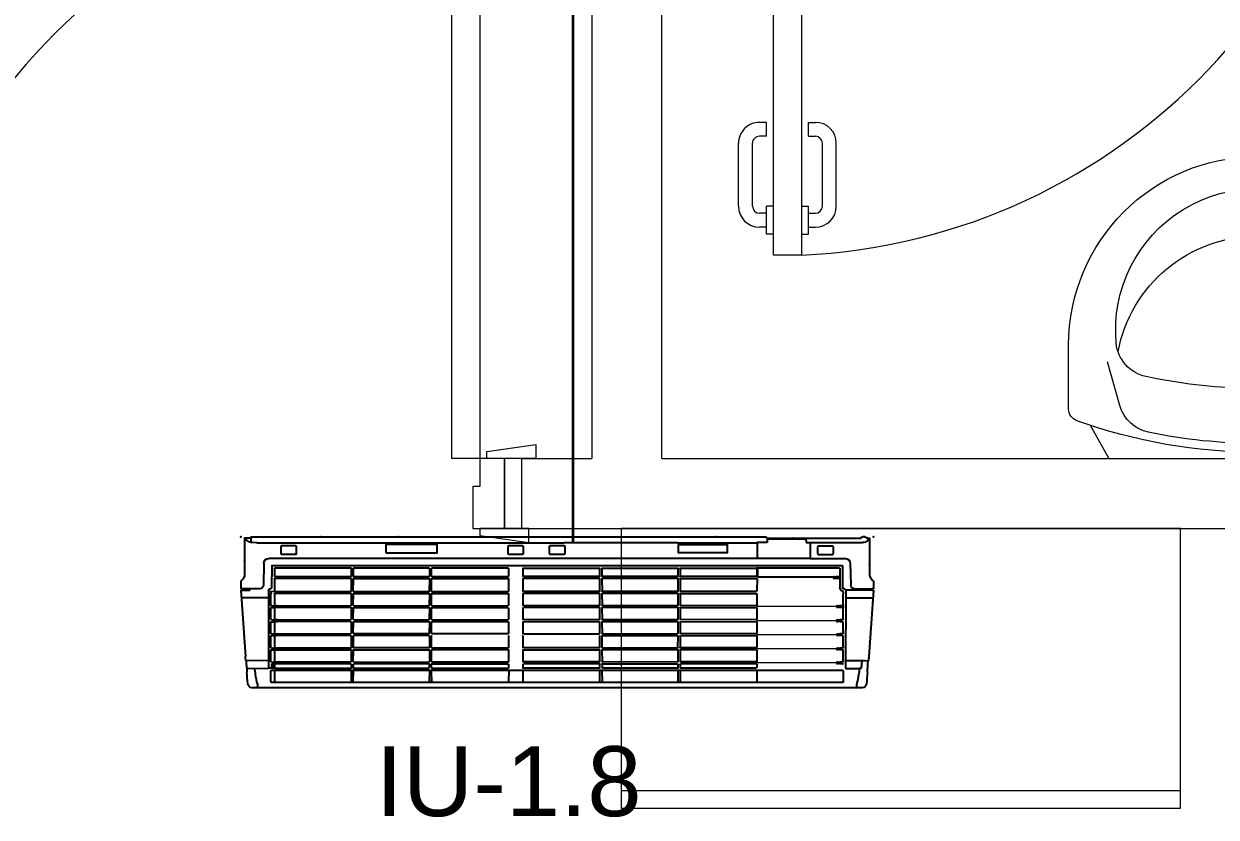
# Model space of a CAD drawing. Header units: millimetres. Extents: x -160614 to 59925, y -157025 to 0.
# Drawn here: x -55630 to -53924, y -100256 to -99121 of the extents above; entities that cross this region are included whole.
import ezdxf

# ---------------------------------------------------------------- set-up
doc = ezdxf.new("R2010")
doc.units = ezdxf.units.MM
doc.header["$LTSCALE"] = 8
for name, color, linetype, lineweight in [('72_EGR_EQP_TAG', 9, 'Continuous', 5), ('LOADING', 9, 'Continuous', 5), ('SANIT', 9, 'Continuous', 5), ('Walls', 9, 'Continuous', 5), ('Wooden Joinery', 9, 'Continuous', 5)]:
    doc.layers.add(name, color=color, linetype=linetype, lineweight=lineweight)
for name, color, linetype in [('A-EXH', 1, 'Continuous'), ('A-Wall-cmu-patt', 9, 'Continuous'), ('DVM_INDOOR', 9, 'Continuous'), ('DVM_UNIT_BP', 9, 'Continuous'), ('DVM_UNIT_DP', 9, 'Continuous'), ('DVM_UNIT_LP', 9, 'Continuous'), ('REF', 42, 'Continuous')]:
    doc.layers.add(name, color=color, linetype=linetype)
doc.styles.add('ARIAL', font='arial.ttf')

# ---------------------------------------------------------------- blocks, each defined once
blk = doc.blocks.new('mmmm')
at = {"layer": 'DVM_INDOOR', "color": 0}
for p, q in [((118.9199, -9.2661), (118.9184, -9.2661)), ((118.9184, -9.2661), (118.9184, -9.938)), ((118.9199, -9.2661), (118.9254, -9.266)), ((118.976, -9.253), (118.9859, -9.2529)), ((118.9859, -9.2529), (118.9859, -9.2549)), ((118.9859, -9.2549), (118.9879, -9.2548)), ((118.9859, -9.2775), (118.9859, -9.2549)), ((118.9859, -9.2648), (118.9879, -9.2648)), ((118.9879, -9.2529), (119.0741, -9.259)), ((118.9879, -9.2548), (118.9879, -9.2529)), ((118.9879, -9.2548), (118.9879, -9.2648)), ((118.9979, -9.2891), (118.9979, -9.2551)), ((119.0795, -9.289), (119.0797, -9.2602)), ((119.09, -9.2892), (119.0901, -9.2615)), ((118.9258, -9.2739), (118.9256, -9.2679)), ((118.9258, -9.2739), (118.9258, -9.6742)), ((119.1145, -9.2751), (119.1107, -9.2751)), ((119.115, -10.0634), (119.1149, -9.2675)), ((118.9464, -9.9264), (118.9464, -9.2895)), ((118.9527, -9.283), (118.9809, -9.2825)), ((118.9554, -9.2944), (118.9554, -10.0365)), ((118.9564, -9.2934), (118.9844, -9.2931)), ((118.9596, -9.2968), (118.9695, -9.2969)), ((118.9731, -9.2968), (118.9889, -9.2969)), ((118.9879, -9.2891), (119.09, -9.2892)), ((118.9892, -9.2891), (118.9895, -9.3961)), ((118.9893, -9.2923), (118.9925, -9.2923)), ((119.0073, -9.2923), (118.9924, -9.2923)), ((118.9926, -9.2968), (119.0073, -9.2969)), ((119.008, -9.293), (119.0079, -9.2969)), ((119.0102, -9.293), (119.0102, -9.2961)), ((119.0255, -9.2923), (119.0107, -9.2923)), ((119.0109, -9.2968), (119.0256, -9.2969)), ((119.0262, -9.293), (119.0262, -9.2969)), ((119.0288, -9.293), (119.0288, -9.2961)), ((119.0293, -9.2969), (119.0439, -9.2969)), ((119.044, -9.2923), (119.0294, -9.2923)), ((119.0446, -9.293), (119.0446, -9.2969)), ((119.0469, -9.293), (119.0469, -9.2961)), ((119.047, -9.3963), (119.0471, -9.2971)), ((119.0624, -9.2923), (119.0474, -9.2923)), ((119.0476, -9.2968), (119.0621, -9.2968)), ((119.0631, -9.293), (119.0631, -9.2969)), ((119.0653, -9.293), (119.0653, -9.2961)), ((119.066, -9.2968), (119.0808, -9.2969)), ((119.0807, -9.2923), (119.0661, -9.2923)), ((119.0813, -9.3962), (119.0814, -9.2973)), ((119.0814, -9.293), (119.0814, -9.2969)), ((119.0838, -9.293), (119.0895, -9.293)), ((119.0838, -9.2961), (119.0838, -9.293)), ((119.0838, -9.2971), (119.0838, -9.2961)), ((119.0895, -9.2961), (119.0838, -9.2961)), ((119.0838, -9.3963), (119.0839, -9.297)), ((119.0843, -9.2968), (119.0886, -9.2968)), ((119.0894, -9.2975), (119.0894, -9.2892)), ((119.0925, -9.2969), (119.1069, -9.2969)), ((118.9589, -9.3963), (118.9589, -9.2975)), ((118.9698, -9.2975), (118.9701, -9.3962)), ((118.9724, -9.3963), (118.9724, -9.2975)), ((118.9919, -9.3963), (118.9919, -9.2975)), ((119.0077, -9.2975), (119.008, -9.3961)), ((119.0083, -9.301), (119.0098, -9.301)), ((119.0102, -9.3963), (119.0102, -9.2975)), ((119.026, -9.2975), (119.0263, -9.3962)), ((119.0265, -9.301), (119.0284, -9.301)), ((119.0287, -9.3963), (119.0287, -9.2975)), ((119.0445, -9.2975), (119.0446, -9.3962)), ((119.045, -9.301), (119.0465, -9.301)), ((119.0628, -9.2975), (119.063, -9.3963)), ((119.0634, -9.301), (119.065, -9.301)), ((119.0657, -9.2975), (119.0654, -9.3962)), ((119.0817, -9.301), (119.0833, -9.301)), ((119.0836, -9.2975), (119.0834, -9.2993)), ((119.0894, -9.2975), (119.0895, -9.3962)), ((118.9589, -9.4983), (118.9589, -9.4003)), ((118.9596, -9.3969), (118.9694, -9.3969)), ((118.9694, -9.3998), (118.9596, -9.3998)), ((118.9701, -9.4005), (118.9701, -9.4982)), ((118.9724, -9.4005), (118.9724, -9.4982)), ((118.9731, -9.3969), (118.9888, -9.3968)), ((118.9888, -9.3997), (118.9731, -9.3998)), ((118.9895, -9.4003), (118.9895, -9.4982)), ((118.9919, -9.4005), (118.9919, -9.4982)), ((118.9926, -9.3969), (119.0073, -9.3968)), ((119.0073, -9.3997), (118.9926, -9.3998)), ((119.008, -9.4003), (119.008, -9.4982)), ((119.0102, -9.4005), (119.0103, -9.4982)), ((119.0109, -9.3969), (119.0256, -9.3968)), ((119.0256, -9.3997), (119.0109, -9.3998)), ((119.0263, -9.4003), (119.0263, -9.4982)), ((119.0287, -9.4005), (119.0287, -9.4982)), ((119.0294, -9.3969), (119.0439, -9.3968)), ((119.0439, -9.3997), (119.0294, -9.3998)), ((119.0446, -9.4983), (119.0446, -9.4003)), ((119.047, -9.4982), (119.047, -9.4005)), ((119.0477, -9.3969), (119.0623, -9.3969)), ((119.0623, -9.3998), (119.0477, -9.3998)), ((119.063, -9.4984), (119.063, -9.4004)), ((119.0654, -9.4005), (119.0654, -9.4982)), ((119.0661, -9.3969), (119.0807, -9.3968)), ((119.0807, -9.3997), (119.0661, -9.3998)), ((119.0814, -9.4003), (119.0813, -9.4983)), ((119.0837, -9.4982), (119.0838, -9.4005)), ((119.0845, -9.3969), (119.0888, -9.3969)), ((119.0888, -9.3998), (119.0845, -9.3998)), ((119.0895, -9.4004), (119.0894, -9.4983)), ((119.093, -9.3969), (119.1074, -9.3968)), ((119.1074, -9.3997), (119.093, -9.3998)), ((118.9596, -9.4989), (118.9694, -9.4989)), ((118.9731, -9.4989), (118.9888, -9.4988)), ((118.9926, -9.4989), (119.0073, -9.4988)), ((119.0109, -9.4989), (119.0256, -9.4988)), ((119.0294, -9.4989), (119.0439, -9.4988)), ((119.0477, -9.4989), (119.0623, -9.4989)), ((119.0661, -9.4989), (119.0806, -9.4989)), ((119.0844, -9.4988), (119.0887, -9.4988)), ((119.093, -9.4989), (119.1074, -9.4988)), ((118.9589, -9.6014), (118.9589, -9.5025)), ((118.9694, -9.5018), (118.9596, -9.5018)), ((118.9701, -9.5025), (118.9701, -9.6015)), ((118.9724, -9.5025), (118.9724, -9.6014)), ((118.9888, -9.5017), (118.9731, -9.5018)), ((118.9895, -9.5023), (118.9896, -9.6014)), ((118.9919, -9.5025), (118.9919, -9.6014)), ((119.0073, -9.5017), (118.9926, -9.5018)), ((119.008, -9.5023), (119.008, -9.6014)), ((119.0102, -9.5025), (119.0103, -9.6014)), ((119.0256, -9.5017), (119.0109, -9.5018)), ((119.0263, -9.5023), (119.0262, -9.6014)), ((119.0287, -9.5025), (119.0288, -9.6014)), ((119.0439, -9.5017), (119.0294, -9.5018)), ((119.0447, -9.6014), (119.0446, -9.5023)), ((119.0622, -9.5017), (119.0478, -9.5018)), ((119.0629, -9.5023), (119.0629, -9.6013)), ((119.0654, -9.6014), (119.0654, -9.5025)), ((119.0806, -9.5017), (119.0661, -9.5018)), ((119.0813, -9.5023), (119.0813, -9.6015)), ((119.0837, -9.5024), (119.0838, -9.6015)), ((119.0887, -9.5017), (119.0844, -9.5017)), ((119.0894, -9.5023), (119.0894, -9.6013)), ((119.1077, -9.5019), (119.093, -9.5018)), ((118.9596, -9.602), (118.9694, -9.602)), ((118.9731, -9.6021), (118.9888, -9.602)), ((118.9926, -9.6021), (119.0073, -9.602)), ((119.011, -9.602), (119.0255, -9.602)), ((119.0295, -9.6021), (119.044, -9.602)), ((119.0478, -9.6021), (119.0623, -9.6021)), ((119.0661, -9.6021), (119.0807, -9.602)), ((119.0845, -9.6021), (119.0887, -9.6021)), ((119.0929, -9.6023), (119.1074, -9.6022)), ((118.9589, -9.6214), (118.9589, -9.7204)), ((118.9596, -9.6208), (118.9694, -9.6208)), ((118.9701, -9.7204), (118.9701, -9.6214)), ((118.9701, -9.7204), (118.9701, -9.6214)), ((118.9724, -9.7204), (118.9724, -9.6215)), ((118.9731, -9.6208), (118.9888, -9.6208)), ((118.9895, -9.7206), (118.9896, -9.6215)), ((118.9919, -9.7204), (118.9919, -9.6215)), ((118.9926, -9.6208), (119.0073, -9.6209)), ((119.008, -9.7205), (119.008, -9.6214)), ((119.0102, -9.7204), (119.0103, -9.6215)), ((119.011, -9.6208), (119.0255, -9.6209)), ((119.0263, -9.7205), (119.0262, -9.6215)), ((119.0288, -9.6214), (119.0287, -9.7204)), ((119.0295, -9.6208), (119.044, -9.6208)), ((119.0447, -9.6214), (119.0446, -9.7205)), ((119.0478, -9.6207), (119.0623, -9.6208)), ((119.0629, -9.7205), (119.0629, -9.6215)), ((119.0654, -9.6214), (119.0654, -9.7203)), ((119.0661, -9.6208), (119.0807, -9.6208)), ((119.0813, -9.7205), (119.0813, -9.6214)), ((119.0837, -9.7204), (119.0838, -9.6214)), ((119.0845, -9.6208), (119.0887, -9.6208)), ((119.0894, -9.7205), (119.0894, -9.6215)), ((119.0929, -9.6206), (119.1074, -9.6206)), ((118.9258, -9.8224), (118.9258, -9.6742)), ((118.9589, -9.7246), (118.9589, -9.8225)), ((118.9694, -9.7211), (118.9596, -9.7211)), ((118.9596, -9.7239), (118.9694, -9.7239)), ((118.9701, -9.8224), (118.9701, -9.7246)), ((118.9701, -9.8224), (118.9701, -9.7246)), ((118.9724, -9.8224), (118.9724, -9.7246)), ((118.9888, -9.7211), (118.9731, -9.7211)), ((118.9731, -9.7239), (118.9888, -9.724)), ((118.9895, -9.8226), (118.9895, -9.7247)), ((118.9919, -9.8224), (118.9919, -9.7246)), ((119.0073, -9.7211), (118.9926, -9.7211)), ((118.9926, -9.7239), (119.0073, -9.724)), ((119.008, -9.8225), (119.008, -9.7246)), ((119.0102, -9.8224), (119.0103, -9.7246)), ((119.0256, -9.7211), (119.0109, -9.7211)), ((119.0109, -9.7239), (119.0256, -9.724)), ((119.0263, -9.8225), (119.0263, -9.7246)), ((119.0287, -9.7246), (119.0287, -9.8224)), ((119.0439, -9.7211), (119.0294, -9.7211)), ((119.0294, -9.7239), (119.0439, -9.724)), ((119.0446, -9.7245), (119.0446, -9.8225)), ((119.047, -9.7246), (119.047, -9.8224)), ((119.0477, -9.7239), (119.0623, -9.7239)), ((119.0622, -9.7211), (119.0478, -9.7211)), ((119.063, -9.7245), (119.063, -9.8224)), ((119.0654, -9.8224), (119.0654, -9.7246)), ((119.0806, -9.7211), (119.0661, -9.721)), ((119.0661, -9.7239), (119.0806, -9.724)), ((119.0814, -9.8225), (119.0813, -9.7245)), ((119.0837, -9.7246), (119.0838, -9.8224)), ((119.0887, -9.7211), (119.0844, -9.7211)), ((119.0844, -9.724), (119.0887, -9.724)), ((119.0895, -9.8224), (119.0894, -9.7246)), ((119.1077, -9.721), (119.093, -9.7211)), ((119.093, -9.7239), (119.1074, -9.724)), ((118.9184, -9.7858), (118.9184, -9.9307)), ((118.9258, -9.8224), (118.9258, -9.9264)), ((118.9694, -9.8231), (118.9596, -9.8231)), ((118.9596, -9.8259), (118.9694, -9.8259)), ((118.9888, -9.8231), (118.9731, -9.8231)), ((118.9731, -9.8259), (118.9888, -9.826)), ((119.0073, -9.8231), (118.9926, -9.8231)), ((118.9926, -9.8259), (119.0073, -9.826)), ((119.0256, -9.8231), (119.0109, -9.8231)), ((119.0109, -9.8259), (119.0256, -9.826)), ((119.0439, -9.8232), (119.0294, -9.8231)), ((119.0294, -9.8259), (119.0439, -9.826)), ((119.0623, -9.823), (119.0477, -9.8231)), ((119.0477, -9.8259), (119.0623, -9.8259)), ((119.0807, -9.8232), (119.0661, -9.8231)), ((119.0661, -9.8259), (119.0807, -9.8261)), ((119.0888, -9.8231), (119.0845, -9.8231)), ((119.0845, -9.8259), (119.0888, -9.826)), ((119.1074, -9.8232), (119.093, -9.8231)), ((119.093, -9.8259), (119.1074, -9.826)), ((118.9589, -9.8266), (118.9589, -9.9253)), ((118.9698, -9.9253), (118.9701, -9.8266)), ((118.9698, -9.9253), (118.9701, -9.8266)), ((118.9724, -9.8266), (118.9724, -9.9253)), ((118.9893, -9.9251), (118.9895, -9.8267)), ((118.9919, -9.8266), (118.992, -9.9251)), ((119.0078, -9.9252), (119.008, -9.8267)), ((119.0102, -9.8266), (119.0104, -9.9251)), ((119.026, -9.9251), (119.0263, -9.8266)), ((119.0287, -9.8266), (119.0288, -9.9251)), ((119.0445, -9.9251), (119.0446, -9.8266)), ((119.047, -9.8266), (119.0472, -9.9251)), ((119.0628, -9.9252), (119.063, -9.8266)), ((119.0657, -9.9253), (119.0654, -9.8266)), ((119.0812, -9.9251), (119.0813, -9.8266)), ((119.0839, -9.9251), (119.0838, -9.8265)), ((119.0894, -9.9252), (119.0895, -9.8266)), ((118.9256, -9.9393), (118.9256, -9.9264)), ((118.9256, -9.9264), (118.9464, -9.9264)), ((118.9464, -9.9955), (118.9464, -9.9264)), ((118.9589, -10.0333), (118.9589, -9.9253)), ((118.9589, -9.9267), (118.9702, -9.9267)), ((118.9596, -9.926), (118.9695, -9.9259)), ((118.9702, -9.9267), (118.9702, -10.0334)), ((118.9731, -9.9262), (118.9886, -9.9258)), ((118.9927, -9.9258), (119.0075, -9.9258)), ((119.0111, -9.9258), (119.0253, -9.9258)), ((119.0296, -9.9258), (119.0437, -9.9258)), ((119.0478, -9.9258), (119.0621, -9.9258)), ((119.0664, -9.9258), (119.0805, -9.926)), ((119.0846, -9.9258), (119.0887, -9.9258)), ((119.0925, -9.9259), (119.1069, -9.9259)), ((118.9184, -9.938), (118.9209, -9.9396)), ((118.9199, -9.9389), (118.9199, -10.0614)), ((118.9209, -9.9394), (118.9256, -9.9393)), ((118.9209, -9.9394), (118.9209, -9.9899)), ((118.9209, -9.9899), (118.9256, -9.99)), ((118.9256, -9.99), (118.9256, -9.9954)), ((118.9256, -9.9954), (118.9464, -9.9955)), ((118.9258, -10.0638), (118.9258, -9.9954)), ((118.9464, -9.9955), (118.9464, -10.0413)), ((118.9705, -10.0254), (118.9722, -10.0254)), ((118.9564, -10.0375), (118.9844, -10.0377)), ((118.9596, -10.034), (118.9695, -10.0341)), ((118.9695, -10.0341), (118.9731, -10.0341)), ((118.9702, -10.0341), (118.9701, -10.0295)), ((118.9724, -10.0341), (118.9724, -10.0303)), ((118.9731, -10.0341), (118.9844, -10.0342)), ((118.9879, -10.0418), (119.09, -10.0416)), ((118.9879, -10.0533), (118.9879, -10.0418)), ((118.9893, -10.0384), (118.9925, -10.0384)), ((119.0073, -10.0384), (118.9924, -10.0384)), ((118.9979, -10.0418), (118.9979, -10.0758)), ((119.0073, -10.0385), (119.0109, -10.0385)), ((119.008, -10.0377), (119.0079, -10.0339)), ((119.0083, -10.0297), (119.0098, -10.0297)), ((119.0102, -10.0377), (119.0102, -10.0347)), ((119.0255, -10.0384), (119.0107, -10.0384)), ((119.0262, -10.0377), (119.0262, -10.0339)), ((119.0265, -10.0297), (119.0284, -10.0297)), ((119.0288, -10.0377), (119.0288, -10.0347)), ((119.044, -10.0384), (119.0294, -10.0384)), ((119.0446, -10.0377), (119.0446, -10.0339)), ((119.045, -10.0297), (119.0465, -10.0297)), ((119.0469, -10.0377), (119.0469, -10.0347)), ((119.0624, -10.0384), (119.0474, -10.0384)), ((119.0631, -10.0377), (119.0631, -10.0339)), ((119.0634, -10.0297), (119.065, -10.0297)), ((119.0653, -10.0377), (119.0653, -10.0347)), ((119.0807, -10.0384), (119.0661, -10.0384)), ((119.0795, -10.0418), (119.0795, -10.0667)), ((119.0814, -10.0377), (119.0814, -10.0339)), ((119.0817, -10.0297), (119.0833, -10.0297)), ((119.0836, -10.0377), (119.0836, -10.0347)), ((119.09, -10.0416), (119.09, -10.0596)), ((118.9527, -10.0478), (118.9809, -10.0483)), ((118.9859, -10.0533), (118.9859, -10.0765)), ((118.9879, -10.076), (118.9879, -10.0533)), ((119.09, -10.0596), (119.0972, -10.0587)), ((119.1107, -10.0558), (119.1145, -10.0557)), ((118.9184, -10.0667), (118.9184, -10.0642)), ((118.9209, -10.0704), (118.9192, -10.0688)), ((118.9212, -10.0704), (118.9212, -10.0729)), ((118.9879, -10.0779), (119.0741, -10.0719)), ((119.0795, -10.0626), (119.0896, -10.062)), ((119.0795, -10.0667), (119.0797, -10.0707)), ((119.0896, -10.062), (119.09, -10.0596)), ((118.976, -10.0778), (118.9859, -10.0779)), ((118.9859, -10.076), (118.9879, -10.076)), ((118.9859, -10.0779), (118.9859, -10.076)), ((118.9879, -10.076), (118.9879, -10.0779))]:
    blk.add_line(p, q, dxfattribs=at)
at = {"layer": 'DVM_INDOOR', "color": 0, "lineweight": 0}
for p, q in [((119.0091, -10.0297), (119.0091, -9.9253)), ((119.0275, -10.0297), (119.0275, -9.9253)), ((119.0458, -10.0297), (119.0458, -9.9253)), ((119.0642, -10.0297), (119.0642, -9.9253)), ((119.0825, -10.0297), (119.0825, -9.9253))]:
    blk.add_line(p, q, dxfattribs=at)
at = {"layer": 'DVM_INDOOR', "color": 0}
for points in [[(118.9199, -9.2661), (118.9199, -9.2579), (118.9672, -9.2579, 0.126177), (118.972, -9.2567, 0.12288), (118.9756, -9.2534, -0.148162), (118.976, -9.253, 0.963175)], [(119.0922, -9.2933), (119.0922, -10.0375, 0.416565), (119.0933, -10.0386), (119.107, -10.0386, 0.414175), (119.1081, -10.0375), (119.1081, -9.2933, 0.414221), (119.107, -9.2923), (119.0933, -9.2923, 0.410074), (119.0922, -9.2933, 0.410074)], [(118.9301, -9.3246), (118.9301, -9.3064, -0.402614), (118.9312, -9.3052), (118.9397, -9.3052, -0.444927), (118.9409, -9.3064), (118.9409, -9.3246, -0.414234), (118.9397, -9.3257), (118.9312, -9.3257, -0.442551), (118.9301, -9.3246)], [(118.9301, -9.6205), (118.9301, -9.6023, -0.402614), (118.9312, -9.6012), (118.9397, -9.6012, -0.444927), (118.9409, -9.6023), (118.9409, -9.6205, -0.414234), (118.9397, -9.6217), (118.9312, -9.6217, -0.442551), (118.9301, -9.6205)], [(118.9299, -9.6744), (118.9299, -9.6565, -0.414214), (118.9314, -9.6549), (118.9393, -9.6549, -0.414209), (118.9409, -9.6565), (118.9409, -9.6744, -0.414214), (118.9393, -9.6759), (118.9314, -9.6759, -0.414219), (118.9299, -9.6744, 0.000008)], [(118.9303, -10.0245), (118.9303, -10.0063, -0.402614), (118.9314, -10.0052), (118.9399, -10.0052, -0.444927), (118.9411, -10.0063), (118.9411, -10.0245, -0.414234), (118.9399, -10.0257), (118.9314, -10.0257, -0.442551), (118.9303, -10.0245)], [(118.9199, -10.0694), (118.9199, -10.0729), (118.9672, -10.0729, -0.126177), (118.972, -10.0741, -0.12288), (118.9756, -10.0775, 0.141469), (118.976, -10.0778)]]:
    blk.add_lwpolyline(points, format="xyb", dxfattribs=at)
for points in [[(118.9394, -9.4424), (118.9279, -9.4424), (118.9279, -9.5084), (118.9394, -9.5084), (118.9394, -9.4424)], [(118.9294, -9.8234), (118.9384, -9.8234), (118.9384, -9.8875), (118.9288, -9.8875), (118.9288, -9.8234), (118.9294, -9.8234)]]:
    blk.add_lwpolyline(points, dxfattribs=at)
for centre, radius, start, end in [((118.9205, -9.2649), 0.00455, 45.592, 97.4615), ((118.9171, -9.2669), 0.00836, 6.8563, 39.8032), ((118.9129, -9.2679), 0.0127, 359.9693, 8.9907), ((119.0737, -9.2806), 0.0216, 73.7089, 88.9315), ((119.168, -8.14), 1.1233, 265.4925, 266.2639), ((119.082, -9.5193), 0.2587, 83.9088, 87.1481), ((119.1094, -9.2677), 0.00561, 2.2363, 89.2683), ((118.9809, -9.2775), 0.005, 270.9997, 0.0003), ((119.0697, -9.4707), 0.2004, 82.0967, 84.2913), ((119.0894, -9.3405), 0.0688, 71.9785, 83.5049), ((118.9529, -9.2895), 0.0065, 91, 180), ((118.9564, -9.2944), 0.001, 90.4983, 180.0001), ((118.9596, -9.2975), 0.00069, 89.1505, 180.3497), ((118.9691, -9.2976), 0.00071, 0.7783, 60.0916), ((118.9731, -9.2975), 0.00069, 89.1505, 180.3497), ((118.9843, -9.2916), 0.00153, 270.9361, 8.4075), ((118.9879, -9.2911), 0.00202, 90.261, 186.5127), ((118.9885, -9.2975), 0.00071, 0.7783, 60.0916), ((118.9926, -9.2975), 0.00069, 89.1505, 180.3497), ((119.0073, -9.293), 0.00069, 359.1823, 89.6277), ((119.007, -9.2975), 0.00071, 0.7783, 60.0916), ((119.0427, -9.2948), 0.0348, 183.3813, 187.2101), ((118.9994, -9.2969), 0.0108, 347.004, 4.1898), ((119.0109, -9.293), 0.000701, 103.0528, 180.0438), ((119.0109, -9.2975), 0.00069, 89.1505, 180.3497), ((119.0255, -9.293), 0.00069, 359.1823, 89.6277), ((119.0253, -9.2975), 0.00071, 0.7783, 60.0916), ((119.0252, -9.2975), 0.00071, 0.7783, 60.0916), ((119.061, -9.2948), 0.0348, 183.3813, 187.2101), ((119.018, -9.2969), 0.0108, 347.004, 4.1898), ((119.0295, -9.293), 0.000701, 103.0528, 180.0438), ((119.0295, -9.2975), 0.00069, 89.1505, 180.3497), ((119.0439, -9.2975), 0.000596, 357.8507, 94.9045), ((119.0439, -9.293), 0.00069, 359.1823, 89.6277), ((119.0794, -9.2948), 0.0348, 183.3813, 187.2101), ((119.0361, -9.2969), 0.0108, 347.004, 4.1898), ((119.0476, -9.293), 0.000701, 103.0528, 180.0438), ((119.0476, -9.2975), 0.00069, 89.1505, 180.3497), ((119.0621, -9.2975), 0.000694, 359.4649, 88.8459), ((119.0624, -9.2975), 0.000596, 357.8507, 94.9045), ((119.0624, -9.293), 0.00069, 359.1823, 89.6277), ((119.0978, -9.2948), 0.0348, 183.3813, 187.2101), ((119.0546, -9.2969), 0.0108, 347.004, 4.1898), ((119.066, -9.293), 0.000701, 103.0528, 180.0438), ((119.066, -9.2975), 0.00069, 89.1505, 180.3497), ((119.0663, -9.2975), 0.000621, 79.5705, 188.1736), ((119.0807, -9.293), 0.00069, 359.1823, 89.6277), ((119.0808, -9.2975), 0.000596, 357.8507, 94.9045), ((119.1161, -9.2948), 0.0348, 183.3813, 187.2101), ((119.0843, -9.2975), 0.00069, 89.1505, 180.3497), ((119.0887, -9.2975), 0.000669, 356.355, 100.698), ((119.0926, -9.2973), 0.000346, 93.4268, 172.5174), ((119.107, -9.2978), 0.000875, 349.6348, 100.4326), ((119.005, -9.3001), 0.0033, 358.4879, 15.9436), ((119.0335, -9.3), 0.0253, 180.2932, 182.236), ((119.0203, -9.3008), 0.0105, 171.697, 181.0717), ((119.0232, -9.3001), 0.0033, 358.4879, 15.9436), ((119.0518, -9.3), 0.0253, 180.2932, 182.236), ((119.0389, -9.3008), 0.0105, 171.697, 181.0717), ((119.0417, -9.3001), 0.0033, 358.4879, 15.9436), ((119.0702, -9.3), 0.0253, 180.2932, 182.236), ((119.057, -9.3008), 0.0105, 171.697, 181.0717), ((119.0601, -9.3001), 0.0033, 358.4879, 15.9436), ((119.0887, -9.3), 0.0253, 180.2932, 182.236), ((119.0754, -9.3008), 0.0105, 171.697, 181.0717), ((119.0784, -9.3001), 0.0033, 358.4879, 15.9436), ((119.107, -9.3), 0.0253, 180.2932, 182.236), ((119.0937, -9.3008), 0.0105, 171.697, 181.0717), ((118.9596, -9.3962), 0.0007, 185.5752, 270.0175), ((118.9596, -9.4005), 0.0007, 89.9616, 179.9565), ((118.9694, -9.3962), 0.000701, 270.4471, 350.0993), ((118.9694, -9.4005), 0.0007, 5.6771, 86.5518), ((118.9731, -9.3962), 0.0007, 185.5752, 270.0175), ((118.9731, -9.4005), 0.0007, 89.9616, 179.9565), ((118.9888, -9.3961), 0.000701, 270.4471, 350.0993), ((118.9888, -9.4004), 0.0007, 5.6771, 86.5518), ((118.9926, -9.3962), 0.0007, 185.5752, 270.0175), ((118.9926, -9.4005), 0.0007, 89.9616, 179.9565), ((119.0073, -9.3961), 0.000701, 270.4471, 350.0993), ((119.0073, -9.4004), 0.0007, 5.6771, 86.5518), ((119.0109, -9.3962), 0.0007, 185.5752, 270.0175), ((119.0109, -9.4005), 0.0007, 89.9616, 179.9565), ((119.0256, -9.3961), 0.000701, 270.4471, 350.0993), ((119.0256, -9.4004), 0.0007, 5.6771, 86.5518), ((119.0294, -9.3962), 0.0007, 185.5752, 270.0175), ((119.0294, -9.4005), 0.0007, 89.9616, 179.9565), ((119.0439, -9.3961), 0.000701, 270.4471, 350.0993), ((119.0439, -9.4004), 0.0007, 5.6771, 86.5518), ((119.0477, -9.3962), 0.0007, 185.5752, 270.0175), ((119.0477, -9.4005), 0.0007, 89.9616, 179.9565), ((119.0623, -9.3962), 0.000702, 270.4596, 355.78), ((119.0623, -9.4005), 0.0007, 5.6771, 86.5518), ((119.0661, -9.3962), 0.0007, 185.5752, 270.0175), ((119.0661, -9.4005), 0.0007, 89.9616, 179.9565), ((119.0807, -9.3961), 0.000701, 270.4471, 350.0993), ((119.0807, -9.4004), 0.0007, 5.6771, 86.5518), ((119.0845, -9.3962), 0.0007, 185.5752, 270.0175), ((119.0845, -9.4005), 0.0007, 89.9616, 179.9565), ((119.0888, -9.3962), 0.000701, 270.4471, 350.0993), ((119.0888, -9.4005), 0.0007, 5.6771, 86.5518), ((119.093, -9.3961), 0.000782, 194.2991, 276.1126), ((119.0929, -9.4005), 0.0007, 78.96, 187.6274), ((119.1074, -9.3961), 0.000701, 270.4471, 350.0993), ((119.1074, -9.4004), 0.0007, 5.6771, 86.5518), ((118.9596, -9.4982), 0.0007, 185.5752, 270.0175), ((118.9694, -9.4982), 0.000701, 270.4471, 350.0993), ((118.9731, -9.4982), 0.0007, 185.5752, 270.0175), ((118.9888, -9.4981), 0.000701, 270.4471, 350.0993), ((118.9925, -9.4983), 0.000619, 174.0491, 272.9554), ((119.0073, -9.4981), 0.000701, 270.4471, 350.0993), ((119.0109, -9.4983), 0.000619, 174.0491, 272.9554), ((119.0256, -9.4981), 0.000701, 270.4471, 350.0993), ((119.0293, -9.4983), 0.000619, 174.0491, 272.9554), ((119.0439, -9.4981), 0.000701, 270.4471, 350.0993), ((119.0476, -9.4983), 0.000619, 174.0491, 272.9554), ((119.0623, -9.4982), 0.000701, 270.4471, 350.0993), ((119.0661, -9.4983), 0.000619, 174.0491, 272.9554), ((119.0806, -9.4982), 0.000701, 270.4471, 350.0993), ((119.0844, -9.4981), 0.0007, 185.5752, 270.0175), ((119.0887, -9.4981), 0.000701, 270.4471, 350.0993), ((119.093, -9.4981), 0.000782, 194.2991, 276.1126), ((118.9596, -9.5025), 0.0007, 89.9616, 179.9565), ((118.9694, -9.5025), 0.0007, 5.6771, 86.5518), ((118.9731, -9.5025), 0.0007, 89.9616, 179.9565), ((118.9888, -9.5024), 0.0007, 5.6771, 86.5518), ((118.9926, -9.5025), 0.0007, 89.9616, 179.9565), ((119.0073, -9.5024), 0.0007, 5.6771, 86.5518), ((119.0109, -9.5025), 0.0007, 89.9616, 179.9565), ((119.0256, -9.5024), 0.0007, 5.6771, 86.5518), ((119.0294, -9.5025), 0.0007, 89.9616, 179.9565), ((119.0439, -9.5024), 0.0007, 5.6771, 86.5518), ((119.0478, -9.5025), 0.0007, 89.9616, 179.9565), ((119.0622, -9.5024), 0.0007, 5.6771, 86.5518), ((119.0661, -9.5025), 0.0007, 89.9616, 179.9565), ((119.0806, -9.5024), 0.0007, 5.6771, 86.5518), ((119.0844, -9.5024), 0.0007, 89.9616, 179.9565), ((119.0887, -9.5024), 0.0007, 5.6771, 86.5518), ((119.0929, -9.5025), 0.0007, 78.96, 187.6274), ((118.9596, -9.6013), 0.0007, 185.5752, 270.0175), ((118.9694, -9.6013), 0.000701, 270.4471, 350.0993), ((118.9731, -9.6014), 0.0007, 185.5752, 270.0175), ((118.9888, -9.6013), 0.000701, 270.4471, 350.0993), ((118.9926, -9.6014), 0.0007, 185.5752, 270.0175), ((119.0073, -9.6013), 0.000701, 270.4471, 350.0993), ((119.011, -9.6013), 0.0007, 185.5752, 270.0175), ((119.0255, -9.6013), 0.000701, 270.4471, 350.0993), ((119.0295, -9.6014), 0.0007, 185.5752, 270.0175), ((119.044, -9.6013), 0.000701, 270.4471, 350.0993), ((119.0478, -9.6014), 0.0007, 185.5752, 270.0175), ((119.0623, -9.6014), 0.000701, 270.4471, 350.0993), ((119.0661, -9.6014), 0.0007, 185.5752, 270.0175), ((119.0807, -9.6014), 0.000657, 269.0568, 351.3167), ((119.0845, -9.6014), 0.0007, 185.5752, 270.0175), ((119.0885, -9.6012), 0.000912, 284.0068, 353.5205), ((119.0929, -9.6016), 0.0007, 185.5752, 270.0175), ((118.9596, -9.6215), 0.0007, 89.9825, 174.4248), ((118.9694, -9.6215), 0.000701, 9.9007, 89.5529), ((118.9694, -9.6215), 0.000701, 9.9007, 89.5529), ((118.9731, -9.6215), 0.0007, 89.9825, 174.4248), ((118.9888, -9.6215), 0.000701, 9.9007, 89.5529), ((118.9926, -9.6215), 0.0007, 89.9825, 174.4248), ((119.0073, -9.6216), 0.000701, 9.9007, 89.5529), ((119.011, -9.6215), 0.0007, 89.9825, 174.4248), ((119.0255, -9.6216), 0.000701, 9.9007, 89.5529), ((119.0295, -9.6215), 0.0007, 89.9825, 174.4248), ((119.044, -9.6215), 0.000701, 9.9007, 89.5529), ((119.0478, -9.6214), 0.0007, 89.9825, 174.4248), ((119.0623, -9.6215), 0.000701, 9.9007, 89.5529), ((119.0661, -9.6215), 0.0007, 89.9825, 174.4248), ((119.0807, -9.6215), 0.000657, 8.6833, 90.9432), ((119.0845, -9.6215), 0.0007, 89.9825, 174.4248), ((119.0885, -9.6216), 0.000912, 6.4795, 75.9932), ((119.0929, -9.6213), 0.0007, 89.9825, 174.4248), ((118.9596, -9.7204), 0.0007, 180.0435, 270.0384), ((118.9596, -9.7246), 0.0007, 89.9825, 174.4248), ((118.9694, -9.7246), 0.000701, 9.9007, 89.5529), ((118.9694, -9.7246), 0.000701, 9.9007, 89.5529), ((118.9694, -9.7204), 0.0007, 273.4482, 354.3229), ((118.9694, -9.7204), 0.0007, 273.4482, 354.3229), ((118.9731, -9.7204), 0.0007, 180.0435, 270.0384), ((118.9731, -9.7246), 0.0007, 89.9825, 174.4248), ((118.9888, -9.7247), 0.000701, 9.9007, 89.5529), ((118.9888, -9.7204), 0.0007, 273.4482, 354.3229), ((118.9926, -9.7204), 0.0007, 180.0435, 270.0384), ((118.9925, -9.7246), 0.000619, 87.0446, 185.9509), ((119.0073, -9.7204), 0.0007, 273.4482, 354.3229), ((119.0073, -9.7247), 0.000701, 9.9007, 89.5529), ((119.0109, -9.7204), 0.0007, 180.0435, 270.0384), ((119.0109, -9.7246), 0.000619, 87.0446, 185.9509), ((119.0256, -9.7247), 0.000701, 9.9007, 89.5529), ((119.0256, -9.7204), 0.0007, 273.4482, 354.3229), ((119.0294, -9.7204), 0.0007, 180.0435, 270.0384), ((119.0293, -9.7246), 0.000619, 87.0446, 185.9509), ((119.0439, -9.7204), 0.0007, 273.4482, 354.3229), ((119.0439, -9.7247), 0.000701, 9.9007, 89.5529), ((119.0476, -9.7246), 0.000619, 87.0446, 185.9509), ((119.0478, -9.7204), 0.0007, 180.0435, 270.0384), ((119.0622, -9.7204), 0.0007, 273.4482, 354.3229), ((119.0623, -9.7246), 0.000701, 9.9007, 89.5529), ((119.0661, -9.7203), 0.0007, 180.0435, 270.0384), ((119.0661, -9.7245), 0.000619, 87.0446, 185.9509), ((119.0806, -9.7247), 0.000701, 9.9007, 89.5529), ((119.0806, -9.7204), 0.0007, 273.4482, 354.3229), ((119.0844, -9.7204), 0.0007, 180.0435, 270.0384), ((119.0844, -9.7247), 0.0007, 89.9825, 174.4248), ((119.0887, -9.7204), 0.0007, 273.4482, 354.3229), ((119.0887, -9.7247), 0.000701, 9.9007, 89.5529), ((119.0929, -9.7204), 0.0007, 172.3726, 281.04), ((119.093, -9.7247), 0.000782, 83.8874, 165.7009), ((118.9596, -9.8224), 0.0007, 180.0435, 270.0384), ((118.9596, -9.8266), 0.0007, 89.9825, 174.4248), ((118.9694, -9.8266), 0.000701, 9.9007, 89.5529), ((118.9694, -9.8266), 0.000701, 9.9007, 89.5529), ((118.9694, -9.8224), 0.0007, 273.4482, 354.3229), ((118.9694, -9.8224), 0.0007, 273.4482, 354.3229), ((118.9731, -9.8224), 0.0007, 180.0435, 270.0384), ((118.9731, -9.8266), 0.0007, 89.9825, 174.4248), ((118.9888, -9.8267), 0.000701, 9.9007, 89.5529), ((118.9888, -9.8224), 0.0007, 273.4482, 354.3229), ((118.9926, -9.8224), 0.0007, 180.0435, 270.0384), ((118.9926, -9.8266), 0.0007, 89.9825, 174.4248), ((119.0073, -9.8224), 0.0007, 273.4482, 354.3229), ((119.0073, -9.8267), 0.000701, 9.9007, 89.5529), ((119.0109, -9.8224), 0.0007, 180.0435, 270.0384), ((119.0109, -9.8266), 0.0007, 89.9825, 174.4248), ((119.0256, -9.8267), 0.000701, 9.9007, 89.5529), ((119.0256, -9.8224), 0.0007, 273.4482, 354.3229), ((119.0294, -9.8224), 0.0007, 180.0435, 270.0384), ((119.0294, -9.8266), 0.0007, 89.9825, 174.4248), ((119.0439, -9.8224), 0.0007, 273.4482, 354.3229), ((119.0439, -9.8267), 0.000701, 9.9007, 89.5529), ((119.0477, -9.8224), 0.0007, 180.0435, 270.0384), ((119.0477, -9.8266), 0.0007, 89.9825, 174.4248), ((119.0623, -9.8223), 0.0007, 273.4482, 354.3229), ((119.0623, -9.8266), 0.000702, 4.22, 89.5404), ((119.0661, -9.8224), 0.0007, 180.0435, 270.0384), ((119.0661, -9.8266), 0.0007, 89.9825, 174.4248), ((119.0807, -9.8225), 0.0007, 273.4482, 354.3229), ((119.0845, -9.8224), 0.0007, 180.0435, 270.0384), ((119.0845, -9.8266), 0.0007, 89.9825, 174.4248), ((119.0888, -9.8224), 0.0007, 273.4482, 354.3229), ((119.0888, -9.8267), 0.000701, 9.9007, 89.5529), ((119.0929, -9.8224), 0.0007, 172.3726, 281.04), ((119.093, -9.8267), 0.000782, 83.8874, 165.7009), ((119.0807, -9.8268), 0.000701, 9.9007, 89.5529), ((118.9596, -9.9253), 0.00069, 179.6503, 270.8495), ((118.9691, -9.9253), 0.00071, 299.9084, 359.2217), ((118.9691, -9.9253), 0.00071, 299.9084, 359.2217), ((118.9731, -9.9253), 0.00069, 179.6503, 270.8495), ((118.9885, -9.9251), 0.000761, 286.7477, 357.8112), ((118.9927, -9.9251), 0.00069, 179.6503, 270.8495), ((119.0111, -9.9251), 0.00069, 179.6503, 270.8495), ((119.0254, -9.9253), 0.000571, 256.15, 14.8163), ((119.0295, -9.9251), 0.000711, 180.3037, 278.183), ((119.0436, -9.9249), 0.000967, 277.4192, 344.4944), ((119.0479, -9.9251), 0.000696, 182.8157, 270.0773), ((119.0621, -9.9251), 0.000696, 274.4962, 0.49), ((119.0663, -9.9252), 0.000649, 189.0107, 277.8942), ((119.0803, -9.9251), 0.000922, 281.1062, 0.035), ((119.0845, -9.9252), 0.000602, 169.5461, 281.1372), ((119.0884, -9.9247), 0.00113, 286.8941, 334.4938), ((119.0926, -9.9256), 0.000346, 187.4826, 266.5732), ((119.107, -9.9251), 0.000875, 259.5674, 10.3652), ((119.0049, -10.0316), 0.0348, 172.7899, 176.6187), ((118.9672, -10.0263), 0.0033, 344.0564, 1.5121), ((118.9957, -10.0264), 0.0253, 177.764, 179.7068), ((118.9826, -10.0256), 0.0105, 178.9283, 188.303), ((118.9617, -10.0291), 0.0108, 353.5513, 10.7755), ((118.9529, -10.0413), 0.0065, 180, 269), ((118.9564, -10.0365), 0.001, 178.8015, 269.4911), ((118.9596, -10.0333), 0.0007, 180, 269.5), ((118.9695, -10.0334), 0.0007, 266.8813, 0.1004), ((118.9844, -10.0392), 0.005, 7.93, 89.4987), ((118.9844, -10.0392), 0.0015, 359.9988, 89.5024), ((118.9885, -10.0395), 0.00266, 174.2365, 219.2365), ((118.9879, -10.0398), 0.002, 224.9998, 270.0002), ((119.0073, -10.0377), 0.00069, 270.3723, 0.8177), ((119.0427, -10.0359), 0.0348, 172.7899, 176.6187), ((119.005, -10.0307), 0.0033, 344.0564, 1.5121), ((119.0335, -10.0307), 0.0253, 177.764, 179.7068), ((119.0203, -10.0299), 0.0105, 178.9283, 188.303), ((118.9994, -10.0339), 0.0108, 355.8102, 12.996), ((119.0109, -10.0377), 0.000701, 179.9562, 256.9472), ((119.0255, -10.0377), 0.00069, 270.3723, 0.8177), ((119.061, -10.0359), 0.0348, 172.7899, 176.6187), ((119.0232, -10.0307), 0.0033, 344.0564, 1.5121), ((119.0518, -10.0307), 0.0253, 177.764, 179.7068), ((119.0389, -10.0299), 0.0105, 178.9283, 188.303), ((119.018, -10.0339), 0.0108, 355.8102, 12.996), ((119.0295, -10.0377), 0.000701, 179.9562, 256.9472), ((119.0439, -10.0377), 0.00069, 270.3723, 0.8177), ((119.0794, -10.0359), 0.0348, 172.7899, 176.6187), ((119.0417, -10.0307), 0.0033, 344.0564, 1.5121), ((119.0702, -10.0307), 0.0253, 177.764, 179.7068), ((119.057, -10.0299), 0.0105, 178.9283, 188.303), ((119.0361, -10.0339), 0.0108, 355.8102, 12.996), ((119.0476, -10.0377), 0.000701, 179.9562, 256.9472), ((119.0624, -10.0377), 0.00069, 270.3723, 0.8177), ((119.0978, -10.0359), 0.0348, 172.7899, 176.6187), ((119.0601, -10.0307), 0.0033, 344.0564, 1.5121), ((119.0887, -10.0307), 0.0253, 177.764, 179.7068), ((119.0754, -10.0299), 0.0105, 178.9283, 188.303), ((119.0546, -10.0339), 0.0108, 355.8102, 12.996), ((119.066, -10.0377), 0.000701, 179.9562, 256.9472), ((119.0807, -10.0377), 0.00069, 270.3723, 0.8177), ((119.1161, -10.0359), 0.0348, 172.7899, 176.6187), ((119.0784, -10.0307), 0.0033, 344.0564, 1.5121), ((119.107, -10.0307), 0.0253, 177.764, 179.7068), ((119.0937, -10.0299), 0.0105, 178.9283, 188.303), ((119.0729, -10.0339), 0.0108, 355.8102, 12.996), ((119.0843, -10.0377), 0.000701, 179.9562, 256.9472), ((118.9809, -10.0533), 0.005, 359.9997, 89.0003), ((119.0891, -9.9883), 0.0708, 276.5762, 287.7735), ((118.9218, -10.0642), 0.0034, 123.9953, 178.6557), ((118.9212, -10.0667), 0.00289, 179.5489, 226.1862), ((118.9214, -10.0677), 0.00304, 269.622, 324.0252), ((118.9182, -10.0648), 0.00739, 320.6762, 346.1058), ((118.9132, -10.0633), 0.0126, 344.2087, 357.7681), ((119.0737, -10.0503), 0.0216, 271.0685, 286.2911), ((119.168, -11.1909), 1.1233, 93.7361, 94.5075), ((119.082, -9.8116), 0.2587, 272.8519, 276.0912), ((119.1094, -10.0632), 0.00561, 270.7317, 357.7637)]:
    blk.add_arc(centre, radius, start, end, dxfattribs=at)
at = {"layer": 'DVM_UNIT_BP'}
for p in [(118.9184, -9.2529), (118.9184, -10.0779)]:
    blk.add_point(p, dxfattribs=at)
at = {"layer": 'DVM_UNIT_DP'}
for p in [(118.9493, -9.2579), (118.9184, -9.458), (118.9199, -9.9729), (119.0549, -10.0732)]:
    blk.add_point(p, dxfattribs=at)
at = {"layer": 'DVM_UNIT_LP'}
for p in [(119.0549, -9.2576), (118.9184, -9.3579), (118.9184, -9.8728), (118.9549, -10.0729)]:
    blk.add_point(p, dxfattribs=at)
blk = doc.blocks.new('HVACFF')
at = {"layer": 'REF', "lineweight": 35}
blk.add_line((-54844.2, -99861.6), (-54844.2, -98695.3), dxfattribs=at)
blk.add_line((-54844.2, -99861.6), (-54844.2, -98695.3), dxfattribs=at)
at = {"layer": 'A-Wall-cmu-patt', "color": 4, "xscale": -1097.4, "yscale": 1097.4, "zscale": 1097.4, "rotation": 90}
blk.add_blockref('mmmm', (-65474, 30646.2), dxfattribs=at)
blk.add_blockref('mmmm', (-65474, 30646.2), dxfattribs=at)
at = {"layer": 'A-Wall-cmu-patt', "color": 4, "style": 'ARIAL'}
blk.add_text('IU-1.8', height=100, dxfattribs=at).set_placement((-55126.7, -100254.2))
blk.add_text('IU-1.8', height=100, dxfattribs=at).set_placement((-55126.7, -100254.2))
blk = doc.blocks.new('A$C72370EFE')
at = {"layer": 'Wooden Joinery'}
for p, q in [((-0.01, -0.03), (-0.01, -0.07)), ((0, -0.03), (-0.01, -0.03)), ((0.04, -0.03), (0.05, -0.03)), ((0.05, -0.03), (0.05, -0.07)), ((-0.01, -0.04), (-0.02, -0.04)), ((0.05, -0.04), (0.06, -0.04)), ((-0.01, -0.06), (-0.02, -0.06)), ((0.05, -0.06), (0.06, -0.06)), ((-0.05, -0.07), (-0.05, -0.16)), ((-0.03, -0.07), (-0.03, -0.16)), ((0, -0.07), (-0.01, -0.07)), ((0.04, -0.07), (0.05, -0.07)), ((0.07, -0.07), (0.07, -0.16)), ((0.09, -0.07), (0.09, -0.16)), ((-0.01, -0.17), (-0.02, -0.17)), ((-0.01, -0.17), (-0.01, -0.19)), ((0.05, -0.17), (0.06, -0.17)), ((0.05, -0.17), (0.05, -0.19)), ((-0.01, -0.19), (-0.02, -0.19)), ((0.05, -0.19), (0.06, -0.19))]:
    blk.add_line(p, q, dxfattribs=at)
for centre, radius, start, end in [((-0.02, -0.07), 0.03, 90, 180), ((0.06, -0.07), 0.03, 0, 90), ((-0.02, -0.07), 0.01, 90, 180), ((0.06, -0.07), 0.01, 0, 90), ((-0.02, -0.16), 0.03, 180, 270), ((-0.02, -0.16), 0.01, 180, 270), ((0.06, -0.16), 0.01, 270, 0), ((0.06, -0.16), 0.03, 270, 0)]:
    blk.add_arc(centre, radius, start, end, dxfattribs=at)
blk = doc.blocks.new('A$C5DAD61B4')
at = {"layer": 'Wooden Joinery'}
for points in [[(80, 959.1), (80, 969.1), (10, 979.1), (10, 959.1)], [(940, 959.1), (940, 969.1), (1010, 979.1), (1010, 959.1)], [(70, 859.1), (70, 849.1), (0, 839.1), (0, 859.1)], [(120, 859.1), (120, 0), (80, 0), (80, 859.1)], [(950, 859.1), (950, 849.1), (1020, 839.1), (1020, 859.1)]]:
    blk.add_lwpolyline(points, close=True, dxfattribs=at)
for points in [[(45, 859.1), (45, 959.1), (20, 959.1), (20, 859.1), (45, 859.1)], [(45, 859.1), (80, 859.1), (80, 899.1), (90, 899.1), (90, 959.1), (45, 959.1), (45, 859.1)], [(975, 859.1), (940, 859.1), (940, 899.1), (930, 899.1), (930, 959.1), (975, 959.1), (975, 859.1)], [(975, 859.1), (975, 959.1), (1000, 959.1), (1000, 859.1), (975, 859.1)]]:
    blk.add_lwpolyline(points, dxfattribs=at)
blk.add_arc((80, 859.1), 860, 272.666, 0, dxfattribs=at)
at = {"layer": 'Wooden Joinery', "xscale": 999.9999999998854, "yscale": 999.9999999998854, "zscale": 999.9999999998854, "rotation": 180}
blk.add_blockref('A$C72370EFE', (120, 0), dxfattribs=at)
blk = doc.blocks.new('lav-manta 60')
at = {"layer": 'SANIT'}
for p, q in [((0, 0.04), (0, -0.56)), ((-0.2658, -0.0529), (-0.2358, 0)), ((-0.2358, 0), (0.2358, 0)), ((0.2658, -0.0529), (0.2358, 0)), ((-0.015, -0.1473), (-0.0199, -0.064)), ((0.0274, -0.121), (-0.0078, -0.0673)), ((0.0389, -0.1142), (0.0087, -0.0575)), ((0.0191, -0.077), (0.0199, -0.064)), ((-0.3, -0.0789), (-0.3, -0.18)), ((-0.2185, -0.0841), (-0.2383, -0.1537)), ((0.2185, -0.0841), (0.2383, -0.1537)), ((0.3, -0.0789), (0.3, -0.18)), ((0.015, -0.1473), (0.0174, -0.1057))]:
    blk.add_line(p, q, dxfattribs=at)
for centre, radius, start, end in [((0, -0.8557), 0.8457, 70.1771, 109.8229), ((0, -0.8696), 0.8457, 78.1914, 101.8086), ((0, -0.0617), 0.025, 320.7474, 220.368), ((-0.1608, -0.1006), 0.06, 101.8086, 164.0794), ((0, -0.0617), 0.02, 353.2671, 186.682), ((0, -0.0617), 0.00966, 25.4127, 215.9577), ((0.1608, -0.1006), 0.06, 15.9206, 78.1914), ((-0.28, -0.0789), 0.02, 109.8229, 180), ((0.28, -0.0789), 0.02, 0, 70.1771), ((0, -0.9572), 0.8457, 91.1572, 102.0883), ((0, -0.9572), 0.8457, 88.5486, 88.844), ((0, -0.9572), 0.8457, 77.9117, 87.4274), ((-0.1645, -0.189), 0.06, 102.0883, 174.8142), ((0.0332, -0.1176), 0.00666, 210.6852, 30.6852), ((0.1645, -0.189), 0.06, 5.1858, 77.9117), ((0, -0.18), 0.035, 115.3106, 64.6894), ((0, -0.1473), 0.015, 180, 0), ((0, -0.1282), 0.2252, 190.6097, 349.3903), ((0, -0.18), 0.0275, 117.1496, 62.8504), ((0, -0.18), 0.3, 180, 0), ((0, -0.2039), 0.2252, 174.8142, 5.1858)]:
    blk.add_arc(centre, radius, start, end, dxfattribs=at)
blk = doc.blocks.new('GF21027-P')
at = {"layer": 'LOADING'}
for p, q in [((0.4, 0.4), (-0.4, 0.4)), ((-0.4, 0.4), (-0.4, 0)), ((0.4, 0), (0.4, 0.4)), ((-0.4, 0.025), (0.4, 0.025)), ((-0.4, 0), (0.4, 0))]:
    blk.add_line(p, q, dxfattribs=at)
blk = doc.blocks.new('1stF')
at = {"layer": 'Walls', "color": 9}
for p, q in [((-54817.6, -98592.6, 0.1), (-54817.6, -99742.6, 0.1)), ((-54717.6, -98592.6, 0.1), (-54717.6, -99742.6, 0.1)), ((-54917.6, -99742.6, 0.1), (-54817.6, -99742.6, 0.1)), ((-54717.6, -99742.6, 0.1), (-52812.8, -99742.6, 0.1)), ((-54917.6, -99842.6, 0.1), (-52812.8, -99842.6, 0.1))]:
    blk.add_line(p, q, dxfattribs=at)
at = {"layer": 'LOADING', "color": 9, "xscale": 1000, "yscale": 1000, "zscale": 1000, "rotation": 2.091180221951715e-08}
blk.add_blockref('GF21027-P', (-54375.3, -100242.6, 0), dxfattribs=at)
at = {"layer": 'SANIT', "color": 9, "xscale": -900.000000000201, "yscale": 900.000000000201, "zscale": 900.000000000201, "rotation": 180}
blk.add_blockref('lav-manta 60', (-53865.2, -99742.6, 0.1), dxfattribs=at)
at = {"layer": 'Wooden Joinery', "color": 9}
blk.add_blockref('A$C5DAD61B4', (-54637.6, -99451.7, 0.1), dxfattribs=at)
at = {"layer": 'Wooden Joinery', "color": 9, "rotation": 180}
blk.add_blockref('A$C5DAD61B4', (-54897.6, -98883.5, 0.1), dxfattribs=at)

msp = doc.modelspace()

# ---------------------------------------------------------------- block references
at = {"layer": '72_EGR_EQP_TAG'}
msp.add_blockref('1stF', (0, 0), dxfattribs=at)
at = {"layer": 'A-EXH'}
msp.add_blockref('HVACFF', (0, 0), dxfattribs=at)

doc.saveas('drawing.dxf')
